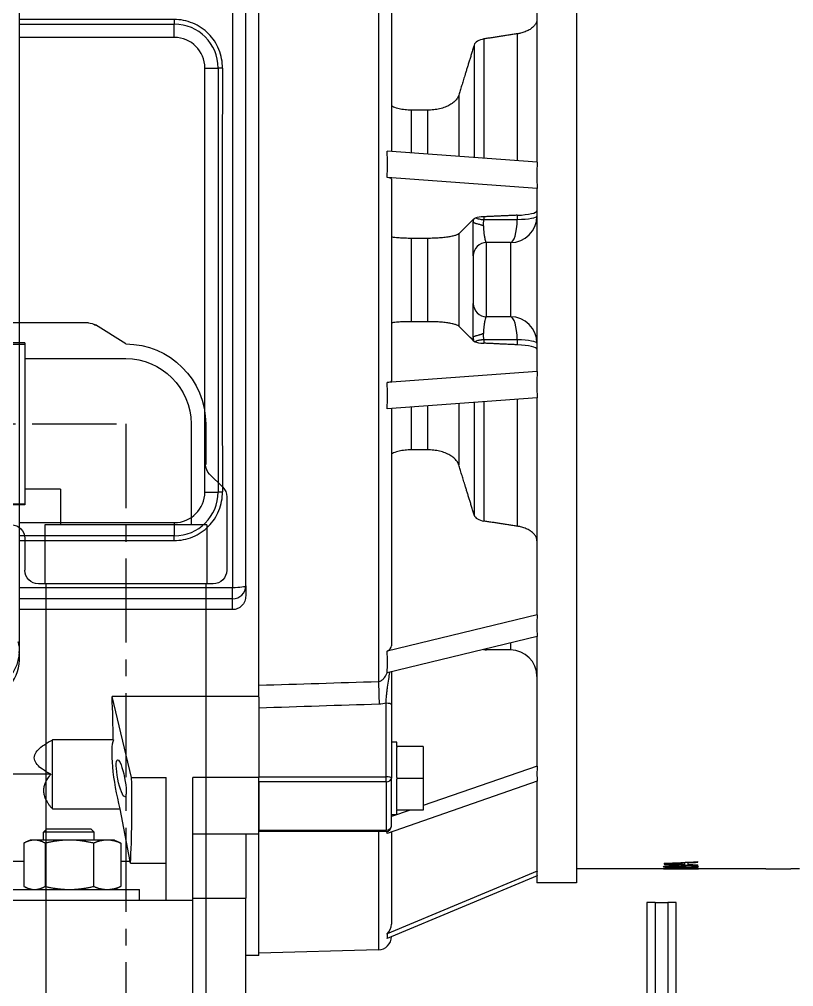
# Model space of a CAD drawing. Header units: inches. Extents: x -883 to 808, y -248 to 1051.
# Drawn here: x 278.43 to 289.94, y -132.43 to -118.05 of the extents above; entities that cross this region are included whole.
import ezdxf

# ---------------------------------------------------------------- set-up
doc = ezdxf.new("R2010")
doc.units = ezdxf.units.IN
doc.header["$MEASUREMENT"] = 0
doc.linetypes.add('CENTER', pattern=[2, 1.25, -0.25, 0.25, -0.25])
doc.layers.get('0').update_dxf_attribs({"linetype": 'CONTINUOUS'})
doc.layers.add('EQUIPMENT - COMPRESSORS', color=41, linetype='CONTINUOUS')
doc.layers.add('P-RV', color=193, linetype='CONTINUOUS')

# ---------------------------------------------------------------- blocks, each defined once
blk = doc.blocks.new('A$Ce5854fb8')
for p, q in [((57.812, 64.909), (57.812, 46.995)), ((49.526, 63.563), (49.526, 50.431)), ((53.089, 49.773), (53.089, 62.131)), ((54.866, 61.917), (54.866, 49.987)), ((55.058, 61.386), (55.058, 57.86)), ((57.221, 60.927), (57.221, 57.701)), ((52.696, 60.514), (52.696, 51.384)), ((52.892, 51.41), (52.892, 60.488)), ((51.83, 59.823), (49.526, 59.823)), ((51.83, 59.823), (51.83, 59.754)), ((49.526, 59.754), (51.83, 59.754)), ((51.83, 59.557), (51.83, 59.754)), ((51.83, 59.557), (49.526, 59.557)), ((56.432, 59.534), (56.432, 57.759)), ((56.929, 59.61), (56.929, 57.723)), ((56.289, 59.444), (56.289, 57.77)), ((52.285, 52.802), (52.285, 59.102)), ((52.285, 59.102), (52.482, 59.102)), ((52.547, 59.102), (52.482, 59.102)), ((52.482, 59.102), (52.482, 52.802)), ((56.06, 58.7), (56.06, 57.786)), ((55.595, 58.476), (55.353, 58.476)), ((55.353, 58.476), (55.353, 57.838)), ((55.595, 58.476), (55.595, 57.821)), ((57.226, 57.701), (54.995, 57.865)), ((57.226, 57.313), (54.995, 57.477)), ((55.058, 57.452), (55.058, 54.452)), ((57.221, 57.313), (57.221, 54.591)), ((57.226, 57.313), (57.221, 57.313)), ((56.276, 56.816), (56.276, 56.817)), ((56.276, 56.312), (56.276, 56.816)), ((56.276, 56.811), (56.276, 56.811)), ((56.432, 56.891), (56.432, 56.85)), ((56.929, 56.914), (56.929, 56.851)), ((56.06, 56.639), (56.06, 55.265)), ((55.353, 56.571), (55.353, 55.333)), ((55.595, 56.571), (55.353, 56.571)), ((55.595, 56.571), (55.595, 55.333)), ((56.473, 55.406), (56.473, 56.509)), ((56.828, 56.509), (56.473, 56.509)), ((56.828, 56.509), (56.828, 55.406)), ((56.276, 56.312), (56.276, 55.603)), ((56.276, 55.1), (56.276, 55.603)), ((56.828, 55.406), (56.473, 55.406)), ((55.595, 55.333), (55.353, 55.333)), ((56.276, 55.104), (56.276, 55.104)), ((56.276, 55.098), (56.276, 55.099)), ((56.432, 55.064), (56.432, 55.013)), ((56.929, 55.063), (56.929, 54.989)), ((57.226, 54.591), (54.995, 54.427)), ((57.226, 54.591), (57.221, 54.591)), ((57.226, 54.203), (54.995, 54.039)), ((57.221, 54.203), (57.221, 50.977)), ((55.058, 54.044), (55.058, 50.518)), ((55.353, 54.065), (55.353, 53.428)), ((55.595, 54.083), (55.595, 53.428)), ((56.06, 54.117), (56.06, 53.204)), ((56.289, 54.134), (56.289, 52.46)), ((56.432, 54.145), (56.432, 52.37)), ((56.929, 54.181), (56.929, 52.294)), ((55.595, 53.428), (55.353, 53.428)), ((52.285, 52.802), (52.482, 52.802)), ((52.547, 52.802), (52.482, 52.802)), ((49.526, 52.347), (51.83, 52.347)), ((51.83, 52.347), (51.83, 52.15)), ((51.83, 52.15), (49.526, 52.15)), ((49.526, 52.081), (51.83, 52.081)), ((51.83, 52.081), (51.83, 52.15)), ((49.526, 51.384), (52.696, 51.384)), ((52.696, 51.214), (52.696, 51.384)), ((52.892, 51.41), (52.892, 51.261)), ((52.696, 51.214), (49.526, 51.214)), ((52.696, 51.054), (52.696, 51.214)), ((52.696, 51.054), (49.526, 51.054)), ((57.226, 50.977), (54.995, 50.435)), ((57.226, 50.977), (57.221, 50.977)), ((57.226, 50.655), (54.995, 50.113)), ((57.221, 50.653), (57.221, 48.73)), ((56.473, 50.455), (56.473, 50.472)), ((56.828, 50.455), (56.473, 50.455)), ((56.828, 50.558), (56.828, 50.455)), ((49.526, 50.405), (49.526, 50.431)), ((49.526, 50.405), (49.526, 50.303)), ((49.526, 50.303), (49.526, 50.303)), ((55.058, 50.128), (55.058, 49.643)), ((53.089, 49.764), (50.906, 49.764)), ((51.195, 48.558), (50.906, 49.764)), ((53.089, 49.753), (53.089, 49.773)), ((53.089, 49.753), (53.089, 48.558)), ((54.979, 48.57), (54.979, 49.663)), ((55.058, 49.643), (55.058, 48.55)), ((50.018, 48.095), (50.018, 49.119)), ((50.923, 49.119), (50.018, 49.119)), ((55.137, 49.085), (55.058, 49.085)), ((55.137, 49.019), (55.137, 49.085)), ((55.137, 49.019), (55.137, 49.008)), ((55.53, 49.019), (55.137, 49.019)), ((55.53, 49.019), (55.53, 48.547)), ((55.137, 48.558), (55.137, 49.008)), ((57.226, 48.73), (55.53, 48.142)), ((57.226, 48.73), (57.221, 48.73)), ((49.994, 48.61), (46.396, 48.61)), ((51.195, 48.558), (51.711, 48.558)), ((51.711, 46.739), (51.711, 48.558)), ((52.105, 46.739), (52.105, 48.558)), ((53.089, 48.558), (52.105, 48.558)), ((53.089, 48.57), (54.979, 48.57)), ((53.089, 47.723), (53.089, 48.558)), ((54.979, 48.497), (53.089, 48.497)), ((53.089, 48.497), (53.089, 47.778)), ((54.979, 48.497), (54.979, 48.57)), ((54.979, 48.497), (54.979, 47.778)), ((57.226, 48.504), (54.995, 47.73)), ((55.058, 48.309), (55.058, 48.55)), ((55.137, 48.558), (55.137, 48.547)), ((55.137, 48.547), (55.137, 48.536)), ((55.53, 48.547), (55.137, 48.547)), ((55.137, 48.085), (55.137, 48.536)), ((55.53, 48.547), (55.53, 48.074)), ((57.221, 48.502), (57.221, 47.168)), ((55.058, 48.063), (55.058, 48.309)), ((50.018, 48.095), (51.021, 48.095)), ((51.021, 48.095), (51.169, 47.314)), ((55.336, 48.074), (55.058, 47.978)), ((55.058, 47.836), (55.058, 48.063)), ((55.137, 48.007), (55.058, 48.007)), ((55.137, 48.085), (55.137, 48.074)), ((55.137, 48.007), (55.137, 48.074)), ((55.53, 48.074), (55.137, 48.074)), ((49.934, 47.795), (49.887, 47.748)), ((50.637, 47.748), (49.887, 47.748)), ((49.887, 47.63), (49.887, 47.748)), ((49.934, 47.795), (50.59, 47.795)), ((50.59, 47.795), (50.637, 47.748)), ((50.637, 47.63), (50.637, 47.748)), ((52.105, 47.723), (53.089, 47.723)), ((52.892, 47.723), (52.892, 46.768)), ((53.089, 47.778), (54.979, 47.778)), ((54.979, 47.758), (53.089, 47.758)), ((53.089, 45.913), (53.089, 47.723)), ((54.866, 47.758), (54.866, 45.998)), ((54.979, 47.758), (54.979, 47.778)), ((55.058, 47.752), (55.058, 46.38)), ((49.594, 47.584), (49.594, 46.941)), ((49.689, 47.63), (49.618, 47.597)), ((49.752, 47.63), (49.689, 47.63)), ((50.271, 47.63), (49.752, 47.63)), ((49.911, 47.584), (49.911, 46.941)), ((50.832, 47.63), (50.271, 47.63)), ((50.631, 47.584), (50.631, 46.941)), ((50.939, 47.63), (50.832, 47.63)), ((50.939, 47.63), (51.009, 47.597)), ((51.034, 47.584), (51.034, 46.941)), ((49.594, 47.314), (46.396, 47.314)), ((51.169, 47.314), (51.034, 47.314)), ((51.18, 47.285), (51.169, 47.314)), ((59.18, 47.28), (59.18, 47.289)), ((59.415, 47.29), (59.415, 47.3)), ((59.415, 47.29), (59.415, 47.27)), ((59.472, 47.293), (59.472, 47.303)), ((59.472, 47.267), (59.472, 47.293)), ((59.612, 47.3), (59.612, 47.31)), ((51.18, 47.285), (51.711, 47.285)), ((57.226, 47.168), (54.995, 46.238)), ((57.226, 47.168), (57.221, 47.168)), ((59.103, 47.202), (57.812, 47.202)), ((59.112, 47.285), (59.112, 47.274)), ((59.132, 47.206), (59.132, 47.216)), ((59.203, 47.206), (59.132, 47.206)), ((59.15, 47.236), (59.15, 47.248)), ((59.157, 47.202), (59.157, 47.203)), ((59.159, 47.21), (59.159, 47.217)), ((59.565, 47.202), (59.159, 47.202)), ((59.175, 47.213), (59.175, 47.218)), ((59.203, 47.206), (59.203, 47.206)), ((59.209, 47.202), (59.209, 47.203)), ((59.228, 47.244), (59.228, 47.251)), ((59.229, 47.214), (59.229, 47.218)), ((59.232, 47.224), (59.232, 47.229)), ((59.313, 47.21), (59.313, 47.216)), ((59.313, 47.21), (59.313, 47.209)), ((59.368, 47.209), (59.313, 47.209)), ((59.329, 47.239), (59.329, 47.245)), ((59.334, 47.213), (59.339, 47.213)), ((59.343, 47.229), (59.343, 47.243)), ((59.345, 47.229), (59.343, 47.229)), ((59.345, 47.229), (59.345, 47.243)), ((59.346, 47.243), (59.348, 47.243)), ((59.362, 47.233), (59.362, 47.245)), ((59.362, 47.203), (59.362, 47.204)), ((59.368, 47.21), (59.368, 47.217)), ((59.368, 47.209), (59.368, 47.21)), ((59.386, 47.213), (59.386, 47.218)), ((59.393, 47.239), (59.393, 47.249)), ((59.459, 47.215), (59.459, 47.219)), ((59.474, 47.223), (59.474, 47.228)), ((59.479, 47.245), (59.479, 47.252)), ((59.514, 47.202), (59.514, 47.203)), ((59.521, 47.205), (59.521, 47.205)), ((59.592, 47.205), (59.521, 47.205)), ((59.536, 47.213), (59.536, 47.218)), ((59.564, 47.21), (59.564, 47.217)), ((59.567, 47.202), (59.567, 47.203)), ((59.573, 47.236), (59.573, 47.248)), ((59.58, 47.226), (59.58, 47.247)), ((59.592, 47.205), (59.592, 47.215)), ((59.612, 47.254), (59.612, 47.262)), ((60.624, 47.202), (59.621, 47.202)), ((61.124, 47.202), (60.999, 47.202)), ((57.226, 47.099), (54.995, 46.169)), ((57.221, 47.097), (57.221, 46.995)), ((49.314, 46.896), (51.314, 46.896)), ((49.689, 46.896), (49.618, 46.928)), ((50.939, 46.896), (51.009, 46.928)), ((51.314, 46.739), (51.314, 46.896)), ((57.812, 46.995), (57.221, 46.995)), ((46.396, 46.739), (52.105, 46.739)), ((52.105, 46.768), (52.892, 46.768)), ((52.105, 44.928), (52.105, 46.739)), ((52.892, 45.276), (52.892, 46.768)), ((58.854, 46.702), (58.854, 43.577)), ((58.979, 46.702), (58.854, 46.702)), ((58.979, 46.702), (58.979, 42.702)), ((58.979, 46.702), (59.169, 46.702)), ((59.169, 46.702), (59.169, 42.702)), ((59.294, 46.702), (59.169, 46.702)), ((59.294, 45.359), (59.294, 46.702)), ((55.058, 46.195), (55.058, 46.195)), ((54.866, 45.998), (53.089, 45.952)), ((53.089, 45.913), (52.892, 45.913))]:
    blk.add_line(p, q)
for centre, radius, start, end in [((51.83, 59.102), 0.652, 0, 90), ((51.83, 59.102), 0.455, 0, 90), ((56.828, 56.902), 0.394, 270, 0), ((56.473, 56.312), 0.197, 90, 180), ((56.473, 55.603), 0.197, 180, 270), ((56.828, 55.013), 0.394, 0, 90), ((51.83, 52.802), 0.455, 270, 0), ((51.83, 52.802), 0.652, 270, 0), ((56.473, 50.652), 0.197, 256.3895, 270), ((56.828, 50.061), 0.394, 0, 90), ((54.979, 47.836), 0.0787, 270, 0), ((54.861, 46.195), 0.197, 271.5, 0)]:
    blk.add_arc(centre, radius, start, end)
for centre, major_axis, ratio, start_param, end_param in [((56.483, 59.424), (-0.197, 0), 0.573842, 4.974229, 6.108671), ((54.397, 55.952), (0, -35.433), 0.052408, 4.623383, 4.801395), ((78.383, 55.952), (-21.148, 1.879), 0.414112, 0.014789, 0.058748), ((54.861, 57.452), (-0.197, 0), 0.173683, 3.141592, 3.9637), ((56.828, 56.98), (0.394, 0), 0.173721, 4.974139, 6.283184), ((56.483, 56.858), (-0.197, 0), 0.173728, 4.974207, 5.773678), ((56.33, 56.902), (0, -0.394), 0.261135, 1.19422, 1.437514), ((56.828, 56.902), (0, -0.394), 0.261047, 0, 1.440053), ((56.828, 56.902), (0.394, 0), 0.13497, 4.974188, 6.283185), ((56.828, 55.013), (0, 0.394), 0.260994, 4.841583, 6.283185), ((56.33, 55.013), (0, -0.394), 0.26108, 1.702498, 1.94684), ((56.828, 55.013), (0.394, 0), 0.133379, 0, 1.308997), ((56.483, 55.046), (-0.197, 0), 0.173729, 0.372988, 1.308974), ((56.828, 54.923), (0.394, 0), 0.173721, 0.000002, 1.309046), ((78.383, 55.952), (-21.148, -1.879), 0.414112, 6.224437, 6.268397), ((54.861, 54.452), (-0.197, 0), 0.173683, 2.319485, 3.141593), ((56.483, 52.479), (-0.197, 0), 0.573842, 0.174515, 1.308956), ((52.696, 51.41), (0.197, 0), 0.996195, 4.712389, 6.283185), ((52.696, 51.41), (0.197, 0), 0.128903, 4.712389, 6.283185), ((78.383, 55.952), (21.079, 5.767), 0.325109, 3.030895, 3.074855), ((54.861, 50.518), (-0.197, 0), 0.57369, 2.31949, 3.141597), ((48.936, 50.431), (0.591, 0), 0.965926, 4.45059, 6.283185), ((48.936, 50.303), (-0.591, 0.006), 0.965919, 1.581024, 3.151135), ((48.936, 50.303), (0.591, 0), 0.965926, 4.712389, 6.283185), ((54.876, 49.751), (0.013, -0.393), 0.008617, 4.069327, 4.97405), ((48.235, 55.952), (-1.969, 10.033), 0.182676, 3.927887, 4.012479), ((54.979, 49.643), (0.0787, 0), 0.258819, 0, 1.570796), ((51.11, 48.366), (-0.154, 0.787), 0.182676, 0.262263, 1.886355), ((78.383, 55.952), (21.096, 7.718), 0.215439, 3.04096, 3.08492), ((48.235, 55.952), (-2.17, 11.056), 0.182676, 3.776406, 3.94456), ((54.979, 48.55), (0.0787, 0), 0.258819, 0, 1.570796), ((54.979, 48.55), (0.0787, 0), 0.673885, 4.712389, 6.283185), ((54.979, 47.836), (0.0787, 0), 0.738836, 4.712389, 6.283185), ((55.537, 55.952), (-25.956, 0), 0.337115, 1.708976, 1.728453), ((55.643, 55.952), (-26.616, 0), 0.328744, 1.704068, 1.712998), ((55.596, 55.952), (-26.953, 0), 0.324638, 1.715103, 1.720346), ((78.383, 55.952), (21.155, 8.858), 0.062574, 3.093416, 3.137376), ((62.444, 55.952), (25.956, 0), 0.337115, 4.583647, 4.603049), ((62.735, 55.952), (26.757, 0), 0.327022, 4.579117, 4.587989), ((62.76, 55.952), (26.953, 0), 0.324638, 4.590088, 4.595312), ((54.861, 46.38), (-0.197, 0), 0.985003, 2.319805, 3.141913)]:
    blk.add_ellipse(centre, major_axis=major_axis, ratio=ratio, start_param=start_param, end_param=end_param)
blk.add_ellipse((51.041, 48.547), major_axis=(-0.054, 0.275), ratio=0.182676)
for points, knots in [([(52.547, 59.102), (52.547, 59.147), (52.543, 59.193), (52.526, 59.287), (52.512, 59.333), (52.475, 59.422), (52.453, 59.464), (52.4, 59.543), (52.37, 59.579), (52.306, 59.643), (52.27, 59.673), (52.192, 59.727), (52.15, 59.749), (52.061, 59.786), (52.015, 59.8), (51.922, 59.819), (51.875, 59.823), (51.83, 59.823)], [8.250038, 8.250038, 8.250038, 8.250038, 8.595803, 8.595803, 8.941568, 8.941568, 9.287333, 9.287333, 9.633098, 9.633098, 9.978062, 9.978062, 10.323027, 10.323027, 10.667991, 10.667991, 11.012955, 11.012955, 11.012955, 11.012955]), ([(57.221, 59.828), (57.221, 59.814), (57.219, 59.799), (57.209, 59.769), (57.201, 59.755), (57.182, 59.729), (57.17, 59.715), (57.14, 59.69), (57.123, 59.678), (57.089, 59.659), (57.068, 59.649), (57.024, 59.632), (57.001, 59.625), (56.963, 59.616), (56.947, 59.613), (56.929, 59.61)], [1.481239, 1.481239, 1.481239, 1.481239, 1.666457, 1.666457, 1.851675, 1.851675, 2.036858, 2.036858, 2.222042, 2.222042, 2.407178, 2.407178, 2.592315, 2.592315, 2.717191, 2.717191, 2.717191, 2.717191]), ([(56.06, 58.7), (56.059, 58.698), (56.059, 58.696), (56.052, 58.676), (56.042, 58.658), (56.02, 58.627), (56.005, 58.611), (55.97, 58.581), (55.949, 58.567), (55.908, 58.543), (55.884, 58.531), (55.831, 58.511), (55.802, 58.503), (55.749, 58.49), (55.718, 58.484), (55.656, 58.477), (55.624, 58.476), (55.595, 58.476)], [1.97603, 1.97603, 1.97603, 1.97603, 2.000122, 2.000122, 2.222487, 2.222487, 2.444781, 2.444781, 2.667074, 2.667074, 2.889259, 2.889259, 3.111444, 3.111444, 3.333529, 3.333529, 3.555614, 3.555614, 3.555614, 3.555614]), ([(55.353, 58.476), (55.324, 58.476), (55.292, 58.477), (55.23, 58.484), (55.2, 58.49), (55.146, 58.503), (55.117, 58.511), (55.079, 58.526), (55.068, 58.53), (55.058, 58.535)], [3.5556145, 3.5556145, 3.5556145, 3.5556145, 3.7776996, 3.7776996, 3.9997848, 3.9997848, 4.2219698, 4.2219698, 4.317927, 4.317927, 4.317927, 4.317927]), ([(54.995, 57.477), (54.998, 57.543), (54.999, 57.609), (54.999, 57.671), (54.999, 57.732), (54.998, 57.798), (54.995, 57.865)], [-0.4760377, -0.4760377, -0.4760377, -0.4760377, 0, 0, 0, 0.4760377, 0.4760377, 0.4760377, 0.4760377]), ([(56.276, 56.816), (56.276, 56.811), (56.28, 56.807), (56.287, 56.804), (56.287, 56.804), (56.287, 56.804), (56.287, 56.804), (56.291, 56.802), (56.296, 56.8), (56.301, 56.798), (56.305, 56.797), (56.309, 56.796), (56.313, 56.795), (56.315, 56.794), (56.316, 56.794), (56.317, 56.794), (56.318, 56.793), (56.319, 56.793), (56.319, 56.793), (56.326, 56.791), (56.334, 56.789), (56.342, 56.787), (56.349, 56.785), (56.357, 56.783), (56.365, 56.781), (56.366, 56.781), (56.367, 56.781), (56.368, 56.78), (56.375, 56.778), (56.381, 56.776), (56.388, 56.774), (56.391, 56.773), (56.394, 56.772), (56.396, 56.771), (56.401, 56.769), (56.406, 56.767), (56.411, 56.765), (56.416, 56.763), (56.421, 56.76), (56.425, 56.758)], [0, 0, 0, 0, 0.001734277, 0.001734277, 0.001734277, 0.001780211, 0.001780211, 0.001780211, 0.002670316, 0.002670316, 0.002670316, 0.003293007, 0.003293007, 0.003293007, 0.003472776, 0.003472776, 0.003472776, 0.003560422, 0.003560422, 0.003560422, 0.004450527, 0.004450527, 0.004450527, 0.0052402, 0.0052402, 0.0052402, 0.005340632, 0.005340632, 0.005340632, 0.005981473, 0.005981473, 0.005981473, 0.006230738, 0.006230738, 0.006230738, 0.00667579, 0.00667579, 0.00667579, 0.007120759, 0.007120759, 0.007120759, 0.007120759]), ([(56.284, 56.859), (56.285, 56.861), (56.287, 56.864), (56.297, 56.87), (56.303, 56.872), (56.311, 56.875)], [-0.2757054, -0.2757054, -0.2757054, -0.2757054, -0.121303, -0.121303, -0.0000006, -0.0000006, -0.0000006, -0.0000006]), ([(56.311, 56.875), (56.317, 56.872), (56.324, 56.869), (56.341, 56.864), (56.351, 56.861), (56.371, 56.857), (56.382, 56.855), (56.406, 56.852), (56.419, 56.851), (56.432, 56.85)], [0, 0, 0, 0, 0.001034905, 0.001034905, 0.00206981, 0.00206981, 0.003104715, 0.003104715, 0.00413962, 0.00413962, 0.00413962, 0.00413962]), ([(56.06, 56.639), (56.059, 56.638), (56.059, 56.638), (56.052, 56.632), (56.042, 56.626), (56.02, 56.617), (56.005, 56.612), (55.97, 56.603), (55.949, 56.599), (55.908, 56.591), (55.884, 56.588), (55.831, 56.582), (55.802, 56.579), (55.749, 56.575), (55.718, 56.574), (55.656, 56.571), (55.624, 56.571), (55.595, 56.571)], [1.97603, 1.97603, 1.97603, 1.97603, 2.000122, 2.000122, 2.222487, 2.222487, 2.444781, 2.444781, 2.667074, 2.667074, 2.889259, 2.889259, 3.111444, 3.111444, 3.333529, 3.333529, 3.555614, 3.555614, 3.555614, 3.555614]), ([(56.425, 56.758), (56.426, 56.742), (56.427, 56.727), (56.428, 56.713), (56.428, 56.709), (56.429, 56.706), (56.429, 56.703), (56.429, 56.696), (56.43, 56.689), (56.431, 56.682), (56.431, 56.672), (56.432, 56.663), (56.433, 56.654), (56.433, 56.654), (56.433, 56.654), (56.433, 56.653), (56.434, 56.644), (56.435, 56.636), (56.436, 56.628), (56.437, 56.622), (56.438, 56.616), (56.439, 56.61), (56.439, 56.608), (56.439, 56.606), (56.44, 56.603), (56.441, 56.593), (56.443, 56.583), (56.445, 56.574), (56.446, 56.57), (56.446, 56.566), (56.447, 56.563), (56.449, 56.557), (56.45, 56.551), (56.451, 56.547), (56.451, 56.546), (56.451, 56.546), (56.451, 56.546), (56.453, 56.541), (56.454, 56.537), (56.455, 56.533), (56.456, 56.53), (56.457, 56.528), (56.458, 56.525), (56.46, 56.521), (56.462, 56.517), (56.464, 56.515), (56.465, 56.514), (56.465, 56.513), (56.466, 56.513), (56.467, 56.512), (56.468, 56.511), (56.469, 56.51), (56.47, 56.509), (56.472, 56.509), (56.473, 56.509)], [0, 0, 0, 0, 0.0012753, 0.0012753, 0.0012753, 0.00157787, 0.00157787, 0.00157787, 0.0022038, 0.0022038, 0.0022038, 0.00313723, 0.00313723, 0.00313723, 0.00315573, 0.00315573, 0.00315573, 0.00407385, 0.00407385, 0.00407385, 0.0047336, 0.0047336, 0.0047336, 0.00501341, 0.00501341, 0.00501341, 0.00631147, 0.00631147, 0.00631147, 0.00690193, 0.00690193, 0.00690193, 0.00785074, 0.00785074, 0.00785074, 0.00788934, 0.00788934, 0.00788934, 0.00880233, 0.00880233, 0.00880233, 0.0094672, 0.0094672, 0.0094672, 0.01071008, 0.01071008, 0.01071008, 0.01104507, 0.01104507, 0.01104507, 0.01166597, 0.01166597, 0.01166597, 0.01262294, 0.01262294, 0.01262294, 0.01262294]), ([(55.353, 56.571), (55.324, 56.571), (55.292, 56.571), (55.23, 56.574), (55.2, 56.575), (55.146, 56.579), (55.117, 56.582), (55.079, 56.586), (55.068, 56.587), (55.058, 56.589)], [3.5556145, 3.5556145, 3.5556145, 3.5556145, 3.7776996, 3.7776996, 3.9997848, 3.9997848, 4.2219698, 4.2219698, 4.317927, 4.317927, 4.317927, 4.317927]), ([(56.473, 55.406), (56.47, 55.406), (56.467, 55.404), (56.464, 55.4), (56.461, 55.396), (56.458, 55.39), (56.455, 55.382), (56.453, 55.374), (56.45, 55.364), (56.447, 55.352), (56.446, 55.349), (56.446, 55.345), (56.445, 55.341), (56.444, 55.338), (56.444, 55.336), (56.443, 55.333), (56.443, 55.33), (56.442, 55.327), (56.442, 55.324), (56.441, 55.32), (56.44, 55.316), (56.44, 55.312), (56.439, 55.309), (56.439, 55.307), (56.439, 55.305), (56.437, 55.291), (56.435, 55.277), (56.433, 55.262), (56.433, 55.261), (56.433, 55.261), (56.433, 55.261), (56.432, 55.252), (56.431, 55.243), (56.431, 55.233), (56.43, 55.226), (56.429, 55.219), (56.429, 55.212), (56.429, 55.209), (56.428, 55.206), (56.428, 55.202), (56.427, 55.188), (56.426, 55.173), (56.425, 55.157)], [0, 0, 0, 0, 0.00189293, 0.00189293, 0.00189293, 0.00378129, 0.00378129, 0.00378129, 0.00566149, 0.00566149, 0.00566149, 0.00624828, 0.00624828, 0.00624828, 0.00659764, 0.00659764, 0.00659764, 0.00702931, 0.00702931, 0.00702931, 0.00753094, 0.00753094, 0.00753094, 0.00781035, 0.00781035, 0.00781035, 0.00937242, 0.00937242, 0.00937242, 0.00938742, 0.00938742, 0.00938742, 0.01031125, 0.01031125, 0.01031125, 0.01093448, 0.01093448, 0.01093448, 0.01123004, 0.01123004, 0.01123004, 0.01249655, 0.01249655, 0.01249655, 0.01249655]), ([(55.353, 55.333), (55.324, 55.333), (55.292, 55.332), (55.23, 55.33), (55.2, 55.329), (55.146, 55.325), (55.117, 55.322), (55.079, 55.318), (55.068, 55.316), (55.058, 55.315)], [3.5556145, 3.5556145, 3.5556145, 3.5556145, 3.7776996, 3.7776996, 3.9997848, 3.9997848, 4.2219698, 4.2219698, 4.317927, 4.317927, 4.317927, 4.317927]), ([(56.06, 55.265), (56.059, 55.266), (56.059, 55.266), (56.052, 55.272), (56.042, 55.278), (56.02, 55.287), (56.005, 55.292), (55.97, 55.301), (55.949, 55.305), (55.908, 55.312), (55.884, 55.316), (55.831, 55.322), (55.802, 55.325), (55.749, 55.329), (55.718, 55.33), (55.656, 55.332), (55.624, 55.333), (55.595, 55.333)], [1.97603, 1.97603, 1.97603, 1.97603, 2.000122, 2.000122, 2.222487, 2.222487, 2.444781, 2.444781, 2.667074, 2.667074, 2.889259, 2.889259, 3.111444, 3.111444, 3.333529, 3.333529, 3.555614, 3.555614, 3.555614, 3.555614]), ([(56.425, 55.157), (56.416, 55.152), (56.406, 55.148), (56.396, 55.144), (56.394, 55.143), (56.391, 55.142), (56.389, 55.141), (56.382, 55.139), (56.375, 55.136), (56.368, 55.135), (56.367, 55.134), (56.366, 55.134), (56.365, 55.134), (56.357, 55.131), (56.349, 55.129), (56.342, 55.127), (56.334, 55.125), (56.326, 55.124), (56.319, 55.122), (56.319, 55.122), (56.318, 55.121), (56.317, 55.121), (56.316, 55.121), (56.315, 55.121), (56.314, 55.12), (56.309, 55.119), (56.305, 55.118), (56.301, 55.117), (56.296, 55.115), (56.291, 55.113), (56.287, 55.111), (56.287, 55.111), (56.287, 55.111), (56.287, 55.111), (56.28, 55.108), (56.276, 55.104), (56.276, 55.099)], [-0.00005212, -0.00005212, -0.00005212, -0.00005212, 0.000849338, 0.000849338, 0.000849338, 0.001087975, 0.001087975, 0.001087975, 0.00175088, 0.00175088, 0.00175088, 0.001852797, 0.001852797, 0.001852797, 0.002652422, 0.002652422, 0.002652422, 0.003553965, 0.003553965, 0.003553965, 0.003643276, 0.003643276, 0.003643276, 0.003806103, 0.003806103, 0.003806103, 0.004455507, 0.004455507, 0.004455507, 0.005357049, 0.005357049, 0.005357049, 0.005404069, 0.005404069, 0.005404069, 0.007160134, 0.007160134, 0.007160134, 0.007160134]), ([(56.286, 55.043), (56.285, 55.047), (56.285, 55.051), (56.284, 55.055), (56.283, 55.061), (56.282, 55.066), (56.281, 55.072)], [0.0000000113, 0.0000000113, 0.0000000113, 0.0000000113, 0.000386848, 0.000386848, 0.000386848, 0.0009357234, 0.0009357234, 0.0009357234, 0.0009357234]), ([(56.432, 55.064), (56.42, 55.064), (56.409, 55.063), (56.399, 55.061), (56.395, 55.061), (56.391, 55.06), (56.388, 55.06), (56.381, 55.059), (56.375, 55.058), (56.368, 55.057), (56.362, 55.056), (56.356, 55.054), (56.35, 55.053), (56.347, 55.052), (56.344, 55.052), (56.342, 55.051), (56.334, 55.049), (56.326, 55.046), (56.32, 55.044), (56.32, 55.044), (56.32, 55.044), (56.319, 55.044), (56.313, 55.041), (56.307, 55.038), (56.303, 55.035), (56.301, 55.035), (56.3, 55.034), (56.299, 55.033)], [0, 0, 0, 0, 0.000911241, 0.000911241, 0.000911241, 0.001223601, 0.001223601, 0.001223601, 0.001832307, 0.001832307, 0.001832307, 0.002447203, 0.002447203, 0.002447203, 0.002764261, 0.002764261, 0.002764261, 0.003670804, 0.003670804, 0.003670804, 0.003708272, 0.003708272, 0.003708272, 0.004665856, 0.004665856, 0.004665856, 0.004894405, 0.004894405, 0.004894405, 0.004894405]), ([(56.299, 55.033), (56.296, 55.035), (56.293, 55.036), (56.289, 55.039), (56.287, 55.041), (56.286, 55.043)], [0.0000043, 0.0000043, 0.0000043, 0.0000043, 0.0718261, 0.0718261, 0.1433936, 0.1433936, 0.1433936, 0.1433936]), ([(54.995, 54.039), (54.998, 54.106), (54.999, 54.172), (54.999, 54.233), (54.999, 54.295), (54.998, 54.361), (54.995, 54.427)], [-0.4760377, -0.4760377, -0.4760377, -0.4760377, 0, 0, 0, 0.4760377, 0.4760377, 0.4760377, 0.4760377]), ([(55.353, 53.428), (55.324, 53.428), (55.292, 53.427), (55.23, 53.42), (55.2, 53.414), (55.146, 53.401), (55.117, 53.393), (55.079, 53.378), (55.068, 53.374), (55.058, 53.369)], [3.5556145, 3.5556145, 3.5556145, 3.5556145, 3.7776996, 3.7776996, 3.9997848, 3.9997848, 4.2219698, 4.2219698, 4.317927, 4.317927, 4.317927, 4.317927]), ([(56.06, 53.204), (56.059, 53.206), (56.059, 53.208), (56.052, 53.228), (56.042, 53.245), (56.02, 53.276), (56.005, 53.293), (55.97, 53.323), (55.949, 53.337), (55.908, 53.361), (55.884, 53.372), (55.831, 53.393), (55.802, 53.401), (55.749, 53.414), (55.718, 53.42), (55.656, 53.427), (55.624, 53.428), (55.595, 53.428)], [1.97603, 1.97603, 1.97603, 1.97603, 2.000122, 2.000122, 2.222487, 2.222487, 2.444781, 2.444781, 2.667074, 2.667074, 2.889259, 2.889259, 3.111444, 3.111444, 3.333529, 3.333529, 3.555614, 3.555614, 3.555614, 3.555614]), ([(51.83, 52.081), (51.875, 52.081), (51.922, 52.085), (52.015, 52.103), (52.061, 52.117), (52.15, 52.154), (52.192, 52.177), (52.27, 52.23), (52.306, 52.26), (52.37, 52.325), (52.4, 52.361), (52.453, 52.44), (52.475, 52.482), (52.512, 52.571), (52.526, 52.617), (52.543, 52.71), (52.547, 52.757), (52.547, 52.802)], [5.506478, 5.506478, 5.506478, 5.506478, 5.851442, 5.851442, 6.196407, 6.196407, 6.541371, 6.541371, 6.886335, 6.886335, 7.2321, 7.2321, 7.577865, 7.577865, 7.92363, 7.92363, 8.269395, 8.269395, 8.269395, 8.269395]), ([(57.221, 52.076), (57.221, 52.089), (57.219, 52.105), (57.209, 52.135), (57.201, 52.149), (57.182, 52.175), (57.17, 52.188), (57.14, 52.214), (57.123, 52.225), (57.089, 52.245), (57.068, 52.255), (57.024, 52.272), (57.001, 52.279), (56.963, 52.288), (56.947, 52.291), (56.929, 52.294)], [1.481239, 1.481239, 1.481239, 1.481239, 1.666457, 1.666457, 1.851675, 1.851675, 2.036858, 2.036858, 2.222042, 2.222042, 2.407178, 2.407178, 2.592315, 2.592315, 2.717191, 2.717191, 2.717191, 2.717191]), ([(52.892, 51.261), (52.892, 51.235), (52.887, 51.207), (52.866, 51.154), (52.85, 51.129), (52.813, 51.094), (52.793, 51.079), (52.746, 51.059), (52.72, 51.054), (52.696, 51.054)], [-2.4838606, -2.4838606, -2.4838606, -2.4838606, -2.2559983, -2.2559983, -2.0281361, -2.0281361, -1.8410423, -1.8410423, -1.6539485, -1.6539485, -1.6539485, -1.6539485]), ([(49.506, 50.58), (49.509, 50.57), (49.511, 50.56), (49.515, 50.541), (49.517, 50.531), (49.521, 50.511), (49.522, 50.501), (49.524, 50.481), (49.525, 50.471), (49.526, 50.451), (49.526, 50.441), (49.526, 50.431)], [2.8797933, 2.8797933, 2.8797933, 2.8797933, 2.9321531, 2.9321531, 2.984513, 2.984513, 3.0368729, 3.0368729, 3.0892328, 3.0892328, 3.1415927, 3.1415927, 3.1415927, 3.1415927]), ([(54.995, 50.116), (54.998, 50.171), (54.999, 50.225), (54.999, 50.275), (54.999, 50.326), (54.998, 50.381), (54.995, 50.435)], [-0.4677562, -0.4677562, -0.4677562, -0.4677562, 0, 0, 0, 0.4760377, 0.4760377, 0.4760377, 0.4760377]), ([(54.866, 49.987), (54.874, 49.987), (54.882, 49.989), (54.89, 49.992), (54.897, 49.994), (54.904, 49.998), (54.91, 50.002), (54.911, 50.002), (54.911, 50.002), (54.912, 50.002), (54.918, 50.007), (54.925, 50.012), (54.931, 50.017), (54.931, 50.017), (54.931, 50.018), (54.931, 50.018), (54.937, 50.023), (54.942, 50.029), (54.947, 50.034), (54.948, 50.036), (54.95, 50.038), (54.951, 50.039), (54.958, 50.048), (54.964, 50.056), (54.969, 50.065), (54.971, 50.068), (54.972, 50.071), (54.974, 50.073), (54.978, 50.08), (54.982, 50.088), (54.986, 50.095), (54.989, 50.102), (54.992, 50.109), (54.995, 50.116)], [0, 0, 0, 0, 0.000614892, 0.000614892, 0.000614892, 0.00119632, 0.00119632, 0.00119632, 0.001229783, 0.001229783, 0.001229783, 0.001844675, 0.001844675, 0.001844675, 0.001875251, 0.001875251, 0.001875251, 0.002459567, 0.002459567, 0.002459567, 0.002626507, 0.002626507, 0.002626507, 0.003447156, 0.003447156, 0.003447156, 0.00368935, 0.00368935, 0.00368935, 0.004330144, 0.004330144, 0.004330144, 0.004919133, 0.004919133, 0.004919133, 0.004919133]), ([(54.979, 49.663), (54.981, 49.703), (54.984, 49.743), (54.989, 49.804), (54.991, 49.824), (54.995, 49.864), (54.997, 49.884), (55.005, 49.943), (55.012, 49.982), (55.024, 50.054), (55.029, 50.088), (55.034, 50.122)], [0, 0, 0, 0, 0.00308081, 0.00308081, 0.00462121, 0.00462121, 0.00616161, 0.00616161, 0.00924242, 0.00924242, 0.01196701, 0.01196701, 0.01196701, 0.01196701]), ([(54.995, 50.116), (54.995, 50.115), (54.995, 50.115), (54.995, 50.114), (54.995, 50.113), (54.995, 50.113)], [-0.00894919, -0.00894919, -0.00894919, -0.00894919, -0.004475459, -0.004475459, -0.000001644, -0.000001644, -0.000001644, -0.000001644]), ([(49.994, 48.61), (49.981, 48.616), (49.969, 48.623), (49.917, 48.651), (49.88, 48.675), (49.822, 48.72), (49.796, 48.744), (49.759, 48.797), (49.748, 48.825), (49.748, 48.881), (49.759, 48.91), (49.796, 48.963), (49.822, 48.988), (49.88, 49.036), (49.917, 49.06), (49.977, 49.096), (49.997, 49.107), (50.018, 49.119)], [-11.355612, -11.355612, -11.355612, -11.355612, -11.244307, -11.244307, -10.874161, -10.874161, -10.574671, -10.574671, -10.275181, -10.275181, -9.97569, -9.97569, -9.6762, -9.6762, -9.306054, -9.306054, -9.122282, -9.122282, -9.122282, -9.122282]), ([(59.1, 47.236), (59.1, 47.238), (59.104, 47.24), (59.121, 47.244), (59.131, 47.246), (59.153, 47.248), (59.165, 47.249), (59.186, 47.25), (59.194, 47.25), (59.211, 47.25), (59.219, 47.251), (59.228, 47.251)], [0, 0, 0, 0, 0.1833556, 0.1833556, 0.3474678, 0.3474678, 0.5171482, 0.5171482, 0.6065654, 0.6065654, 0.7009379, 0.7009379, 0.7009379, 0.7009379]), ([(59.232, 47.224), (59.215, 47.224), (59.199, 47.224), (59.17, 47.225), (59.157, 47.226), (59.136, 47.227), (59.124, 47.228), (59.11, 47.231), (59.106, 47.232), (59.102, 47.234), (59.1, 47.235), (59.1, 47.236)], [0, 0, 0, 0, 0.1269404, 0.1269404, 0.2435902, 0.2435902, 0.3470544, 0.3470544, 0.4009319, 0.4009319, 0.4587394, 0.4587394, 0.4587394, 0.4587394]), ([(59.101, 47.21), (59.101, 47.211), (59.103, 47.212), (59.112, 47.214), (59.119, 47.215), (59.13, 47.216)], [0, 0, 0, 0, 0.1495386, 0.1495386, 0.2641959, 0.2641959, 0.2641959, 0.2641959]), ([(59.132, 47.206), (59.123, 47.206), (59.116, 47.207), (59.108, 47.208), (59.101, 47.209), (59.101, 47.21)], [0, 0, 0, 0, 0.1445224, 0.1445224, 0.2302251, 0.2302251, 0.2302251, 0.2302251]), ([(59.102, 47.202), (59.102, 47.202), (59.105, 47.202), (59.118, 47.202), (59.127, 47.203), (59.149, 47.203), (59.162, 47.203), (59.205, 47.203), (59.232, 47.204), (59.292, 47.204), (59.328, 47.204), (59.362, 47.204)], [0, 0, 0, 0, 0.1543199, 0.1543199, 0.2784173, 0.2784173, 0.3865277, 0.3865277, 0.5219916, 0.5219916, 0.6957512, 0.6957512, 0.6957512, 0.6957512]), ([(59.157, 47.202), (59.154, 47.202), (59.151, 47.202), (59.136, 47.202), (59.125, 47.202), (59.112, 47.202), (59.108, 47.202), (59.103, 47.202), (59.102, 47.202), (59.102, 47.202)], [0.6019421, 0.6019421, 0.6019421, 0.6019421, 0.6462159, 0.6462159, 0.8473849, 0.8473849, 0.9902319, 0.9902319, 1.1466263, 1.1466263, 1.1466263, 1.1466263]), ([(59.13, 47.216), (59.138, 47.216), (59.148, 47.217), (59.171, 47.218), (59.18, 47.218), (59.199, 47.218), (59.211, 47.218), (59.222, 47.218)], [0, 0, 0, 0, 0.1087631, 0.1087631, 0.2014511, 0.2014511, 0.3289349, 0.3289349, 0.3289349, 0.3289349]), ([(59.228, 47.244), (59.218, 47.244), (59.207, 47.244), (59.188, 47.243), (59.18, 47.242), (59.169, 47.241), (59.162, 47.241), (59.152, 47.238), (59.15, 47.237), (59.15, 47.236)], [0, 0, 0, 0, 0.0826079, 0.0826079, 0.1561576, 0.1561576, 0.2036778, 0.2036778, 0.2537523, 0.2537523, 0.2537523, 0.2537523]), ([(59.15, 47.236), (59.15, 47.235), (59.152, 47.234), (59.162, 47.232), (59.168, 47.231), (59.179, 47.23), (59.186, 47.23), (59.204, 47.229), (59.214, 47.229), (59.224, 47.229)], [0, 0, 0, 0, 0.0994797, 0.0994797, 0.2001275, 0.2001275, 0.3233761, 0.3233761, 0.4728676, 0.4728676, 0.4728676, 0.4728676]), ([(59.209, 47.202), (59.198, 47.202), (59.187, 47.202), (59.17, 47.202), (59.166, 47.202), (59.161, 47.202), (59.16, 47.202), (59.158, 47.202), (59.157, 47.202), (59.157, 47.202)], [0, 0, 0, 0, 0.0917656, 0.0917656, 0.1810555, 0.1810555, 0.2768837, 0.2768837, 0.3831566, 0.3831566, 0.3831566, 0.3831566]), ([(59.175, 47.213), (59.169, 47.213), (59.165, 47.212), (59.162, 47.211), (59.159, 47.211), (59.159, 47.21)], [0, 0, 0, 0, 0.0785947, 0.0785947, 0.1166048, 0.1166048, 0.1166048, 0.1166048]), ([(59.159, 47.21), (59.159, 47.21), (59.161, 47.209), (59.165, 47.208), (59.168, 47.208), (59.175, 47.207)], [0, 0, 0, 0, 0.0934718, 0.0934718, 0.1294424, 0.1294424, 0.1294424, 0.1294424]), ([(59.229, 47.214), (59.22, 47.214), (59.21, 47.214), (59.195, 47.214), (59.19, 47.214), (59.182, 47.213), (59.178, 47.213), (59.175, 47.213)], [0, 0, 0, 0, 0.0701613, 0.0701613, 0.1266501, 0.1266501, 0.2010932, 0.2010932, 0.2010932, 0.2010932]), ([(59.175, 47.207), (59.179, 47.207), (59.184, 47.207), (59.194, 47.206), (59.198, 47.206), (59.203, 47.206)], [0, 0, 0, 0, 0.0789381, 0.0789381, 0.1432959, 0.1432959, 0.1432959, 0.1432959]), ([(59.362, 47.203), (59.333, 47.203), (59.301, 47.203), (59.26, 47.203), (59.233, 47.203), (59.209, 47.202)], [0, 0, 0, 0, 0.2207711, 0.2207711, 0.3164692, 0.3164692, 0.3164692, 0.3164692]), ([(59.222, 47.218), (59.237, 47.218), (59.251, 47.218), (59.274, 47.218), (59.286, 47.217), (59.308, 47.216), (59.315, 47.215), (59.327, 47.214), (59.331, 47.214), (59.334, 47.213)], [0, 0, 0, 0, 0.111397, 0.111397, 0.1911633, 0.1911633, 0.2462931, 0.2462931, 0.3002568, 0.3002568, 0.3002568, 0.3002568]), ([(59.224, 47.229), (59.235, 47.229), (59.245, 47.229), (59.259, 47.23), (59.267, 47.23), (59.284, 47.231), (59.291, 47.232), (59.297, 47.233)], [0, 0, 0, 0, 0.0775521, 0.0775521, 0.1199654, 0.1199654, 0.1641658, 0.1641658, 0.1641658, 0.1641658]), ([(59.228, 47.251), (59.243, 47.251), (59.258, 47.25), (59.285, 47.249), (59.3, 47.248), (59.327, 47.246), (59.338, 47.244), (59.346, 47.243)], [0, 0, 0, 0, 0.116367, 0.116367, 0.2253205, 0.2253205, 0.3276058, 0.3276058, 0.3276058, 0.3276058]), ([(59.329, 47.239), (59.319, 47.24), (59.307, 47.241), (59.288, 47.243), (59.284, 47.243), (59.262, 47.244), (59.245, 47.244), (59.228, 47.244)], [0, 0, 0, 0, 0.1242491, 0.1242491, 0.1635991, 0.1635991, 0.2661862, 0.2661862, 0.2661862, 0.2661862]), ([(59.313, 47.21), (59.313, 47.21), (59.31, 47.211), (59.299, 47.212), (59.293, 47.213), (59.28, 47.214), (59.272, 47.214), (59.259, 47.214), (59.253, 47.214), (59.241, 47.214), (59.235, 47.214), (59.229, 47.214)], [0, 0, 0, 0, 0.1308924, 0.1308924, 0.226015, 0.226015, 0.3078451, 0.3078451, 0.3599576, 0.3599576, 0.4167768, 0.4167768, 0.4167768, 0.4167768]), ([(59.343, 47.229), (59.332, 47.228), (59.318, 47.226), (59.293, 47.225), (59.284, 47.225), (59.258, 47.224), (59.245, 47.224), (59.232, 47.224)], [0, 0, 0, 0, 0.1685661, 0.1685661, 0.235322, 0.235322, 0.2942051, 0.2942051, 0.2942051, 0.2942051]), ([(59.297, 47.233), (59.302, 47.234), (59.308, 47.235), (59.314, 47.236), (59.314, 47.236), (59.319, 47.237), (59.325, 47.238), (59.329, 47.239)], [0, 0, 0, 0, 0.0729049, 0.0729049, 0.082308, 0.082308, 0.208617, 0.208617, 0.208617, 0.208617]), ([(59.339, 47.213), (59.341, 47.214), (59.345, 47.214), (59.351, 47.215), (59.357, 47.216), (59.371, 47.217)], [0, 0, 0, 0, 0.0894181, 0.0894181, 0.1314041, 0.1314041, 0.1314041, 0.1314041]), ([(59.474, 47.223), (59.455, 47.223), (59.438, 47.223), (59.408, 47.224), (59.392, 47.225), (59.363, 47.227), (59.353, 47.228), (59.345, 47.229)], [0, 0, 0, 0, 0.1399555, 0.1399555, 0.2455543, 0.2455543, 0.3331163, 0.3331163, 0.3331163, 0.3331163]), ([(59.348, 47.243), (59.357, 47.245), (59.37, 47.247), (59.399, 47.25), (59.411, 47.25), (59.439, 47.252), (59.456, 47.252), (59.472, 47.252)], [0, 0, 0, 0, 0.1789316, 0.1789316, 0.303637, 0.303637, 0.467244, 0.467244, 0.467244, 0.467244]), ([(59.393, 47.239), (59.388, 47.238), (59.383, 47.237), (59.373, 47.235), (59.368, 47.234), (59.362, 47.233)], [0, 0, 0, 0, 0.0802382, 0.0802382, 0.1993447, 0.1993447, 0.1993447, 0.1993447]), ([(59.362, 47.233), (59.371, 47.231), (59.383, 47.23), (59.411, 47.229), (59.423, 47.229), (59.443, 47.228), (59.456, 47.228), (59.469, 47.228)], [0, 0, 0, 0, 0.1320527, 0.1320527, 0.2531948, 0.2531948, 0.446543, 0.446543, 0.446543, 0.446543]), ([(59.362, 47.204), (59.416, 47.204), (59.472, 47.204), (59.542, 47.203), (59.561, 47.203), (59.589, 47.203), (59.599, 47.203), (59.612, 47.202), (59.616, 47.202), (59.621, 47.202), (59.622, 47.202), (59.622, 47.202)], [0, 0, 0, 0, 0.415862, 0.415862, 0.646546, 0.646546, 0.846123, 0.846123, 0.98609, 0.98609, 1.139011, 1.139011, 1.139011, 1.139011]), ([(59.514, 47.202), (59.495, 47.203), (59.472, 47.203), (59.437, 47.203), (59.409, 47.203), (59.362, 47.203)], [0, 0, 0, 0, 0.1581915, 0.1581915, 0.26684, 0.26684, 0.26684, 0.26684]), ([(59.386, 47.213), (59.38, 47.213), (59.376, 47.212), (59.371, 47.211), (59.368, 47.211), (59.368, 47.21)], [0, 0, 0, 0, 0.078037, 0.078037, 0.1597678, 0.1597678, 0.1597678, 0.1597678]), ([(59.371, 47.217), (59.379, 47.217), (59.389, 47.218), (59.411, 47.218), (59.421, 47.219), (59.44, 47.219), (59.452, 47.219), (59.463, 47.219)], [0, 0, 0, 0, 0.0910976, 0.0910976, 0.1925251, 0.1925251, 0.3682543, 0.3682543, 0.3682543, 0.3682543]), ([(59.459, 47.215), (59.444, 47.215), (59.429, 47.215), (59.412, 47.214), (59.405, 47.214), (59.394, 47.214), (59.39, 47.214), (59.386, 47.213)], [0, 0, 0, 0, 0.1151053, 0.1151053, 0.1535648, 0.1535648, 0.1831253, 0.1831253, 0.1831253, 0.1831253]), ([(59.479, 47.245), (59.467, 47.245), (59.454, 47.245), (59.433, 47.244), (59.427, 47.243), (59.411, 47.242), (59.401, 47.24), (59.393, 47.239)], [0, 0, 0, 0, 0.0915788, 0.0915788, 0.1692774, 0.1692774, 0.3300499, 0.3300499, 0.3300499, 0.3300499]), ([(59.536, 47.213), (59.527, 47.214), (59.516, 47.214), (59.498, 47.215), (59.484, 47.215), (59.459, 47.215)], [0, 0, 0, 0, 0.0996709, 0.0996709, 0.1485264, 0.1485264, 0.1485264, 0.1485264]), ([(59.463, 47.219), (59.485, 47.219), (59.506, 47.219), (59.539, 47.218), (59.558, 47.217), (59.576, 47.216)], [0, 0, 0, 0, 0.1632942, 0.1632942, 0.2746713, 0.2746713, 0.2746713, 0.2746713]), ([(59.469, 47.228), (59.484, 47.228), (59.499, 47.228), (59.528, 47.229), (59.538, 47.23), (59.555, 47.231), (59.562, 47.232), (59.571, 47.234), (59.573, 47.235), (59.573, 47.236)], [0, 0, 0, 0, 0.1177882, 0.1177882, 0.2311636, 0.2311636, 0.3540072, 0.3540072, 0.4844751, 0.4844751, 0.4844751, 0.4844751]), ([(59.472, 47.252), (59.492, 47.252), (59.511, 47.251), (59.546, 47.25), (59.56, 47.249), (59.585, 47.247), (59.599, 47.245), (59.614, 47.242), (59.617, 47.24), (59.622, 47.238), (59.623, 47.237), (59.623, 47.236)], [0, 0, 0, 0, 0.1489933, 0.1489933, 0.2852984, 0.2852984, 0.4099916, 0.4099916, 0.4698897, 0.4698897, 0.5333564, 0.5333564, 0.5333564, 0.5333564]), ([(59.58, 47.226), (59.568, 47.225), (59.553, 47.224), (59.529, 47.224), (59.518, 47.223), (59.495, 47.223), (59.485, 47.223), (59.474, 47.223)], [0, 0, 0, 0, 0.1383298, 0.1383298, 0.2025583, 0.2025583, 0.2579588, 0.2579588, 0.2579588, 0.2579588]), ([(59.573, 47.236), (59.573, 47.237), (59.571, 47.238), (59.561, 47.241), (59.553, 47.242), (59.54, 47.243), (59.531, 47.244), (59.508, 47.245), (59.493, 47.245), (59.479, 47.245)], [0, 0, 0, 0, 0.1053709, 0.1053709, 0.2168919, 0.2168919, 0.3804183, 0.3804183, 0.5975387, 0.5975387, 0.5975387, 0.5975387]), ([(59.567, 47.202), (59.567, 47.202), (59.565, 47.202), (59.559, 47.202), (59.555, 47.202), (59.543, 47.202), (59.538, 47.202), (59.527, 47.202), (59.521, 47.202), (59.514, 47.202)], [0, 0, 0, 0, 0.082566, 0.082566, 0.1345938, 0.1345938, 0.165605, 0.165605, 0.2000049, 0.2000049, 0.2000049, 0.2000049]), ([(59.521, 47.205), (59.533, 47.206), (59.543, 47.206), (59.554, 47.207), (59.564, 47.208), (59.564, 47.21)], [0, 0, 0, 0, 0.1564556, 0.1564556, 0.2440793, 0.2440793, 0.2440793, 0.2440793]), ([(59.564, 47.21), (59.564, 47.21), (59.562, 47.211), (59.557, 47.212), (59.554, 47.212), (59.546, 47.213), (59.541, 47.213), (59.536, 47.213)], [0, 0, 0, 0, 0.1073911, 0.1073911, 0.1330917, 0.1330917, 0.1509865, 0.1509865, 0.1509865, 0.1509865]), ([(59.565, 47.202), (59.565, 47.202), (59.565, 47.202), (59.566, 47.202), (59.567, 47.202), (59.567, 47.202)], [0.301539, 0.301539, 0.301539, 0.301539, 0.3101122, 0.3101122, 0.4450729, 0.4450729, 0.4450729, 0.4450729]), ([(59.622, 47.202), (59.622, 47.202), (59.619, 47.202), (59.606, 47.202), (59.597, 47.202), (59.58, 47.202), (59.574, 47.202), (59.567, 47.202)], [0, 0, 0, 0, 0.1560719, 0.1560719, 0.2804106, 0.2804106, 0.3384599, 0.3384599, 0.3384599, 0.3384599]), ([(59.576, 47.216), (59.589, 47.215), (59.6, 47.215), (59.612, 47.213), (59.616, 47.213), (59.621, 47.211), (59.622, 47.211), (59.622, 47.21)], [0, 0, 0, 0, 0.1412568, 0.1412568, 0.2388931, 0.2388931, 0.3452425, 0.3452425, 0.3452425, 0.3452425]), ([(59.623, 47.236), (59.623, 47.234), (59.62, 47.232), (59.609, 47.23), (59.605, 47.229), (59.593, 47.227), (59.587, 47.227), (59.58, 47.226)], [0, 0, 0, 0, 0.1748234, 0.1748234, 0.24283, 0.24283, 0.3003796, 0.3003796, 0.3003796, 0.3003796]), ([(59.622, 47.21), (59.622, 47.209), (59.619, 47.208), (59.609, 47.207), (59.603, 47.206), (59.592, 47.205)], [0, 0, 0, 0, 0.191657, 0.191657, 0.3142773, 0.3142773, 0.3142773, 0.3142773]), ([(60.624, 47.202), (60.624, 47.202), (60.629, 47.202), (60.648, 47.202), (60.663, 47.203), (60.696, 47.203), (60.717, 47.203), (60.763, 47.204), (60.788, 47.204), (60.812, 47.204)], [2.1528351, 2.1528351, 2.1528351, 2.1528351, 2.3322381, 2.3322381, 2.511641, 2.511641, 2.6910439, 2.6910439, 2.8704468, 2.8704468, 2.8704468, 2.8704468]), ([(60.812, 47.204), (60.835, 47.204), (60.86, 47.204), (60.907, 47.203), (60.928, 47.203), (60.961, 47.203), (60.975, 47.202), (60.995, 47.202), (60.999, 47.202), (60.999, 47.202)], [0, 0, 0, 0, 0.1794029, 0.1794029, 0.3588059, 0.3588059, 0.5382088, 0.5382088, 0.7176117, 0.7176117, 0.7176117, 0.7176117]), ([(54.995, 46.169), (54.998, 46.182), (54.999, 46.194), (54.999, 46.205), (54.999, 46.216), (54.998, 46.227), (54.995, 46.238)], [-0.4760377, -0.4760377, -0.4760377, -0.4760377, 0, 0, 0, 0.4760377, 0.4760377, 0.4760377, 0.4760377])]:
    blk.add_open_spline(points, degree=3, knots=knots)
for points, weights in [([(56.929, 59.61), (56.678, 59.571), (56.432, 59.534)], [1.00056701338, 1.00096006613, 1.00125081113]), ([(56.289, 59.444), (56.161, 59.03), (56.06, 58.7)], [1.84337425828, 2.07102905973, 2.29689152497]), ([(56.929, 56.914), (56.678, 56.903), (56.432, 56.891)], [1.00056701741, 1.00096007297, 1.00125082006]), ([(56.929, 54.989), (56.678, 55.001), (56.432, 55.013)], [1.00056701565, 1.00096006998, 1.00125081616]), ([(56.289, 52.46), (56.161, 52.874), (56.06, 53.204)], [1.84337425828, 2.07102905973, 2.29689152497]), ([(56.929, 52.294), (56.678, 52.332), (56.432, 52.37)], [1.00056701536, 1.0009600695, 1.00125081553]), ([(49.994, 48.61), (49.774, 48.354), (50.018, 48.095)], [1.29130981947, 1.3632799475, 1.28371736366]), ([(49.752, 47.63), (49.679, 47.63), (49.594, 47.584)], [1, 1.0379548493, 1]), ([(49.911, 47.584), (49.826, 47.63), (49.752, 47.63)], [1, 1.0379548493, 1]), ([(50.271, 47.63), (50.104, 47.63), (49.911, 47.584)], [1, 1.0379548493, 1]), ([(50.631, 47.584), (50.438, 47.63), (50.271, 47.63)], [1, 1.0379548493, 1]), ([(50.832, 47.63), (50.739, 47.63), (50.631, 47.584)], [1, 1.0379548493, 1]), ([(51.034, 47.584), (50.926, 47.63), (50.832, 47.63)], [1, 1.0379548493, 1]), ([(51.009, 47.597), (51.021, 47.591), (51.034, 47.584)], [1.00924490489, 1.00538705452, 1]), ([(49.594, 46.941), (49.679, 46.896), (49.752, 46.896)], [1, 1.0379548493, 1]), ([(49.752, 46.896), (49.826, 46.896), (49.911, 46.941)], [1, 1.0379548493, 1]), ([(49.911, 46.941), (50.104, 46.896), (50.271, 46.896)], [1, 1.0379548493, 1]), ([(50.271, 46.896), (50.438, 46.896), (50.631, 46.941)], [1, 1.0379548493, 1]), ([(50.631, 46.941), (50.739, 46.896), (50.832, 46.896)], [1, 1.0379548493, 1]), ([(50.832, 46.896), (50.926, 46.896), (51.034, 46.941)], [1, 1.0379548493, 1]), ([(51.034, 46.941), (51.021, 46.934), (51.009, 46.928)], [1, 1.00538705452, 1.0092449049])]:
    blk.add_rational_spline(points, weights, degree=2)
for points in [[(56.284, 56.859), (56.209, 56.786), (56.135, 56.712), (56.06, 56.639)], [(56.276, 56.817), (56.278, 56.825), (56.28, 56.834), (56.281, 56.843)], [(56.281, 56.843), (56.282, 56.848), (56.283, 56.854), (56.284, 56.859)], [(56.432, 56.85), (56.598, 56.85), (56.764, 56.851), (56.929, 56.851)], [(56.286, 55.043), (56.211, 55.117), (56.135, 55.191), (56.06, 55.265)], [(56.281, 55.072), (56.28, 55.081), (56.278, 55.09), (56.276, 55.098)], [(56.929, 55.063), (56.764, 55.064), (56.598, 55.064), (56.432, 55.064)], [(53.089, 49.931), (53.682, 49.949), (54.274, 49.968), (54.866, 49.987)], [(54.876, 49.649), (54.281, 49.63), (53.685, 49.611), (53.089, 49.591)], [(54.979, 49.663), (54.946, 49.655), (54.912, 49.65), (54.876, 49.649)], [(54.995, 47.73), (54.996, 47.74), (54.996, 47.75), (54.997, 47.76)], [(59.157, 47.202), (59.157, 47.202), (59.158, 47.202), (59.159, 47.202)]]:
    blk.add_open_spline(points, degree=3)
blk = doc.blocks.new('2 90 ELL')
for p, q in [((0, 1.188), (0.451, 1.47)), ((0.557, 1.5), (2.175, 1.5)), ((2.375, 1.3), (2.375, -1.3)), ((1.5, 1.203), (2.375, 1.203)), ((1.5, 1.203), (1.5, -1.203)), ((0, 0.969), (1.5, 0.969)), ((-0.97, 0), (-0.97, -1.5)), ((-1.188, 0), (-1.188, -0.605)), ((-1.441, -0.941), (-1.246, -0.746)), ((0.969, -0.97), (0.969, -1.5)), ((0.969, -0.97), (1.5, -0.97)), ((-1.5, -1.083), (-1.5, -2.175)), ((1.5, -1.203), (2.375, -1.203)), ((-1.203, -1.5), (1.203, -1.5)), ((-1.203, -1.5), (-1.203, -2.375)), ((1.203, -1.5), (1.203, -2.375)), ((1.7, -1.5), (2.175, -1.5)), ((1.5, -1.7), (1.5, -2.175)), ((-1.3, -2.375), (1.3, -2.375))]:
    blk.add_line(p, q)
for centre, radius, start, end in [((0.557, 1.3), 0.2, 90, 122.0054), ((2.175, 1.3), 0.2, 0, 90), ((0, 0), 1.188, 90, 180), ((0, 0), 1.188, 90, 180), ((0, 0), 0.97, 90, 180), ((-1.387, -0.605), 0.2, 315, 0), ((-1.3, -1.083), 0.2, 135, 180), ((2.175, -1.3), 0.2, 270, 360), ((1.7, -1.7), 0.2, 90, 180), ((-1.3, -2.175), 0.2, 180, 270), ((1.3, -2.175), 0.2, 270, 0)]:
    blk.add_arc(centre, radius, start, end)

msp = doc.modelspace()

# ---------------------------------------------------------------- linework, layer by layer
at = {"layer": 'P-RV'}
for p, q in [((267.00742, -122.87682), (278.51492, -122.87682)), ((267.00742, -125.25182), (278.51492, -125.25182)), ((278.82742, -126.43932), (278.82742, -137.36243)), ((281.20242, -126.43932), (281.20242, -137.36243))]:
    msp.add_line(p, q, dxfattribs=at)
at = {"layer": 'P-RV', "color": 7, "linetype": 'CENTER'}
for p, q in [((248.62492, -124.06432), (280.01492, -124.06432)), ((280.01492, -124.06432), (280.01492, -138.86243))]:
    msp.add_line(p, q, dxfattribs=at)

# ---------------------------------------------------------------- block references
at = {"layer": 'EQUIPMENT - COMPRESSORS'}
msp.add_blockref('A$Ce5854fb8', (228.90563, -177.87785), dxfattribs=at)
at = {"layer": 'P-RV', "xscale": -1}
msp.add_blockref('2 90 ELL', (280.01492, -124.06432), dxfattribs=at)

doc.saveas('drawing.dxf')
